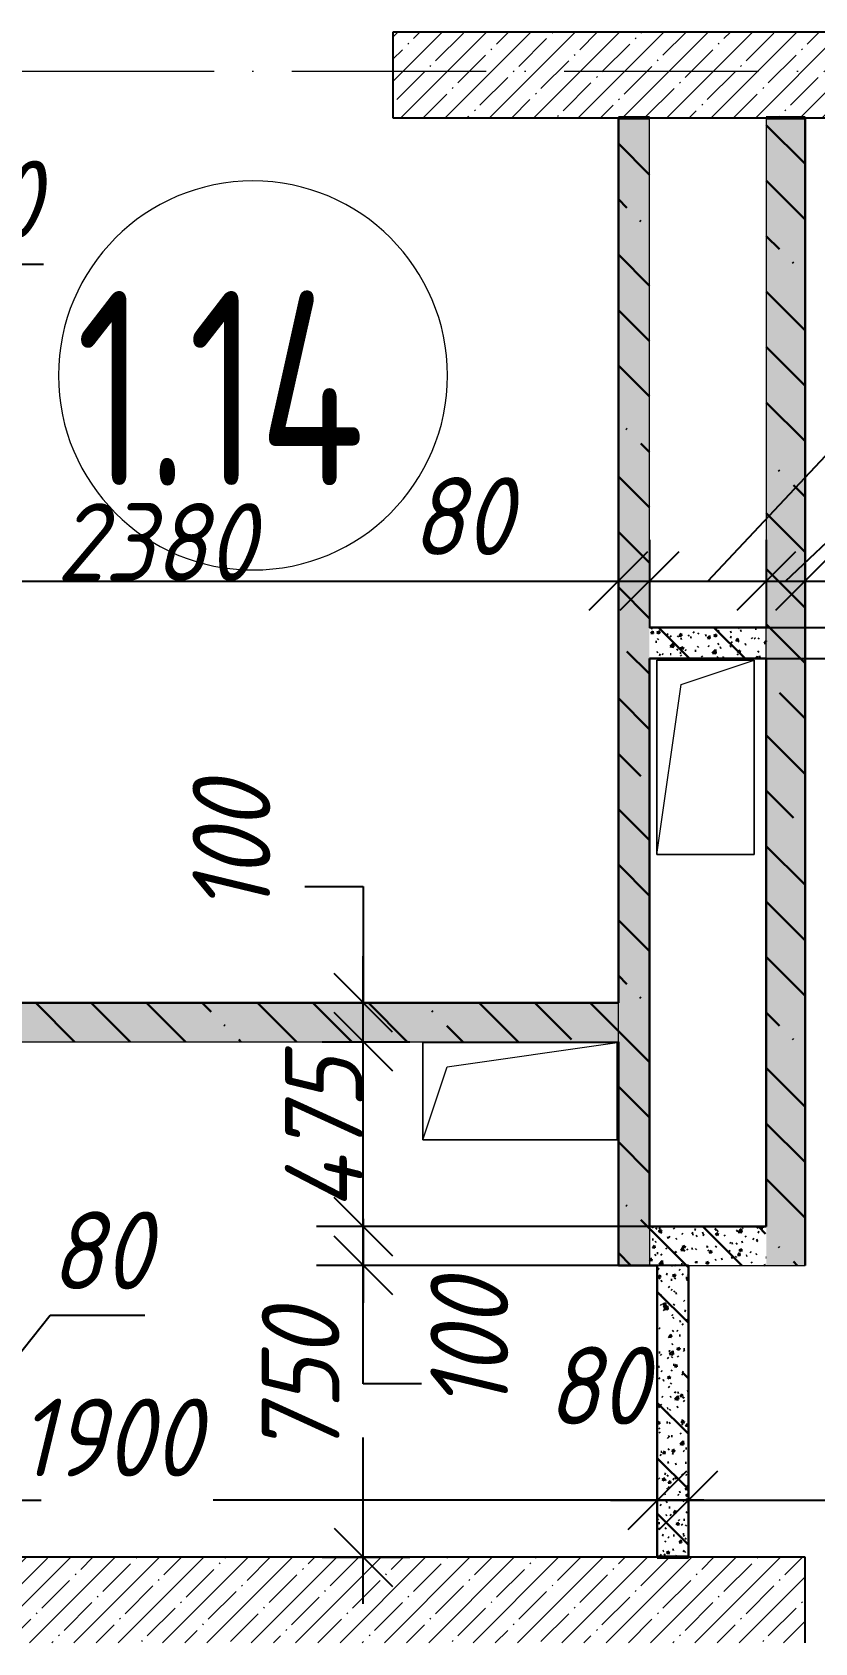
# Model space of a CAD drawing. Header units: millimetres. Extents: x 12986 to 523328, y -9759 to 30092.
# Drawn here: x 130430 to 132442, y 3760 to 7900 of the extents above; entities that cross this region are included whole.
import ezdxf

# ---------------------------------------------------------------- set-up
doc = ezdxf.new("R2010")
doc.units = ezdxf.units.MM
doc.linetypes.add('50_200_ШТРИХ_1Т_ш5_п1_п1_', pattern=[700, 500, -100, 0, -100])
for name, color, linetype, lineweight in [('0) ПГП', 1, 'Continuous', 30), ('4) ПГП красный расчет', 12, 'Continuous', 30), ('A-ANNO-DIMS', 7, 'Continuous', 9), ('A-AREA-IDEN', 7, 'Continuous', 9), ('A-DETL-1', 7, 'Continuous', 50), ('A-FLOR', 7, 'Continuous', 9), ('A-GENM', 7, 'Continuous', 9), ('A-WALL-1', 7, 'Continuous', 25), ('A-WALL-6', 18, 'Continuous', 13), ('A-WALL-PATT-1', 7, 'Continuous', 5), ('Оси-2', 7, '50_200_ШТРИХ_1Т_ш5_п1_п1_', 9)]:
    doc.layers.add(name, color=color, linetype=linetype, lineweight=lineweight)
doc.layers.add('A-WALL-9', color=7, linetype='Continuous', lineweight=5, true_color=0x0070df)
doc.styles.add('ISOCPEUR_I_3', font='isocpeui.ttf', dxfattribs={"width": 0.9, "height": 200})
doc.styles.add('СПДС', font='ГОСТ тип А.ttf', dxfattribs={"width": 0.9})
doc.dimstyles.new('ISO-2_0_0_9К_СРЕДНИЙ_1', dxfattribs={"dimscale": 304.8, "dimtxt": 199.196235, "dimasz": 0.492126, "dimexe": 0.393701, "dimexo": 0, "dimgap": 0, "dimtad": 1, "dimdec": 0, "dimzin": 0, "dimdsep": 46, "dimtxsty": 'ISOCPEUR_I_3', "dimblk1": 'OBLIQUE', "dimblk2": 'OBLIQUE', "dimsah": 1, "dimcen": 0.09, "dimdle": 0.393701, "dimazin": 0, "dimtfac": 1, "dimtdec": 4, "dimtix": 1, "dimtmove": 2, "dimatfit": 3, "dimfxl": 1, "dimtvp": 1, "dimtolj": 1, "dimtzin": 0, "dimarcsym": 2})
doc.dimstyles.new('ISO-2_0_0_9К_СРЕДНИЙ_6', dxfattribs={"dimscale": 304.8, "dimtxt": 199.196235, "dimasz": 0.492126, "dimexe": 0.393701, "dimexo": 0, "dimgap": 0, "dimtad": 1, "dimdec": 0, "dimzin": 0, "dimdsep": 46, "dimtxsty": 'ISOCPEUR_I_3', "dimblk1": 'OBLIQUE', "dimblk2": 'OBLIQUE', "dimsah": 1, "dimcen": 0.09, "dimdle": 0.393701, "dimazin": 0, "dimtfac": 1, "dimtdec": 4, "dimtix": 1, "dimtmove": 1, "dimatfit": 3, "dimfxl": 1, "dimtvp": 1, "dimtolj": 1, "dimtzin": 0, "dimarcsym": 2})
doc.dimstyles.new('ISO-2_0_0_9К_СРЕДНИЙ_7', dxfattribs={"dimscale": 304.8, "dimtxt": 199.196235, "dimasz": 0.492126, "dimexe": 0.393701, "dimexo": 0, "dimgap": 0, "dimtad": 1, "dimdec": 0, "dimzin": 0, "dimdsep": 46, "dimtxsty": 'ISOCPEUR_I_3', "dimblk1": 'OBLIQUE', "dimblk2": 'OBLIQUE', "dimsah": 1, "dimcen": 0.09, "dimdle": 0.393701, "dimazin": 0, "dimtfac": 1, "dimtdec": 4, "dimtix": 1, "dimtmove": 0, "dimatfit": 3, "dimfxl": 1, "dimtvp": 1, "dimtolj": 1, "dimtzin": 0, "dimarcsym": 2})
pattern_1 = [(45, (61996.89, 0), (-57.02463, 57.02463), []), (45, (62053.92, 0), (-57.02463, 57.02463), [100.806, -20.161, 3.353, -16.808])]
pattern_2 = [(50, (61996.893, 0), (72.873764, -6.37607), [7.62, -83.82]), (355, (61996.89, 0), (-14.09699, 76.422444), [6.096, -67.056]), (100.451, (62002.966, -0.53), (58.776964, 70.04687), [6.476, -71.236]), (46.184, (61996.89, 20.32), (108.43142, -16.81745), [11.43, -125.73]), (96.636, (62005.93, 18.92), (94.961, 98.97089), [9.714, -106.854]), (351.184, (61996.89, 20.32), (94.96227, 98.97018), [9.144, -100.584]), (21, (62007.053, 15.24), (60.64565, -40.90654), [7.62, -83.82]), (326, (62007.05, 15.24), (24.72083, 73.67493), [6.096, -67.056]), (71.451, (62012.11, 11.83), (85.36689, 32.76874), [6.476, -71.236]), (37.5, (61996.893, 0), (1.235525, 33.8224325), [3.353, -62.89, 3.353, -64.719, -67.31]), (37.5, (61996.893, 0), (1.235525, 33.8224325), [-134.315, 3.353, -63.957]), (7.5, (61996.893, 0), (26.728146, 40.07255), [3.353, -35.458, 3.353, -61.366, -25.654]), (7.5, (61996.893, 0), (26.728146, 40.07255), [-103.53, 3.353, -22.301]), (327.5, (61974.236, 0), (54.236318, -2.292117), [3.353, -22.047, 3.353, -75.895, -105.156]), (327.5, (61974.236, 0), (54.236318, -2.292117), [-104.648, 3.353, -101.803]), (317.5, (61964.076, 0), (59.25158, 10.17014), [3.353, -29.667, 3.353, -49.276, -74.676]), (317.5, (61964.076, 0), (59.25158, 10.17014), [-85.649, 3.353, -71.323])]
pattern_3 = [(135, (61996.9, 0), (-142.5612, -142.5612), []), (135, (62139.46, 0), (-142.5612, -142.5612), [252.016, -50.403, 3.353, -47.05])]

# ---------------------------------------------------------------- blocks, each defined once
blk = doc.blocks.new('AR_Отверстие прямоугольное _в плите_ - AR_Отверстие прямоугольное _в плите_-V50-АР1_Кладочный план 1 этажа')
at = {"layer": 'A-GENM'}
for p, q in [((125, 250), (-125, 250)), ((-125, 250), (-125, -250)), ((-62.5, 187.5), (125, 250)), ((125, -250), (125, 250)), ((-125, -250), (-62.5, 187.5)), ((-125, -250), (125, -250))]:
    blk.add_line(p, q, dxfattribs=at)
blk = doc.blocks.new('AR_Отверстие прямоугольное _в плите_ - AR_Отверстие прямоугольное _в плите_-V47-АР1_Кладочный план 1 этажа')
at = {"layer": 'A-GENM'}
for p, q in [((250, 125), (-250, 125)), ((-250, 125), (-250, -125)), ((-187.5, 62.5), (250, 125)), ((250, -125), (250, 125)), ((-250, -125), (-187.5, 62.5)), ((-250, -125), (250, -125))]:
    blk.add_line(p, q, dxfattribs=at)
blk = doc.blocks.new('_Oblique')
at = {"color": 0, "linetype": 'ByBlock', "lineweight": -2}
blk.add_line((-0.5, -0.5), (0.5, 0.5), dxfattribs=at)
blk = doc.blocks.new('DIMBLOCK786-АР1_Кладочный план 1 этажа')
at = {"layer": 'A-ANNO-DIMS', "color": 0, "lineweight": -2, "transparency": 16777216}
for p, q in [((129326.9, 6489.3), (130076.7, 7303.4)), ((130076.7, 7303.4), (130459.1, 7303.4)), ((129176.9, 6595.4), (129176.9, 6369.3)), ((129476.9, 6595.4), (129476.9, 6369.3)), ((129056.9, 6489.3), (129596.9, 6489.3))]:
    blk.add_line(p, q, dxfattribs=at)
at = {"layer": 'Defpoints', "color": 0, "transparency": 16777216}
for p in [(129176.9, 6595.4), (129476.9, 6595.4), (129476.9, 6489.3)]:
    blk.add_point(p, dxfattribs=at)
at = {"layer": 'A-ANNO-DIMS', "color": 0, "lineweight": -2, "transparency": 16777216, "xscale": 150, "yscale": 150, "zscale": 150, "rotation": 180}
blk.add_blockref('_Oblique', (129176.9, 6489.3), dxfattribs=at)
at = {"layer": 'A-ANNO-DIMS', "color": 0, "lineweight": -2, "transparency": 16777216, "xscale": 150, "yscale": 150, "zscale": 150}
blk.add_blockref('_Oblique', (129476.9, 6489.3), dxfattribs=at)
at = {"layer": 'A-ANNO-DIMS', "color": 0, "transparency": 16777216, "insert": (130076.7, 7570), "char_height": 200, "width": 455.087, "attachment_point": 1, "line_spacing_factor": 1.149209, "style": 'ISOCPEUR_I_3'}
blk.add_mtext('\\A1;300', dxfattribs=at)
blk = doc.blocks.new('DIMBLOCK788-АР1_Кладочный план 1 этажа')
at = {"layer": 'A-ANNO-DIMS', "color": 0, "lineweight": -2, "transparency": 16777216}
for p, q in [((129556.9, 6595.4), (129556.9, 6369.3)), ((131936.9, 6595.4), (131936.9, 6369.3)), ((129436.9, 6489.3), (132056.9, 6489.3))]:
    blk.add_line(p, q, dxfattribs=at)
at = {"layer": 'Defpoints', "color": 0, "transparency": 16777216}
for p in [(129556.9, 6595.4), (131936.9, 6595.4), (131936.9, 6489.3)]:
    blk.add_point(p, dxfattribs=at)
at = {"layer": 'A-ANNO-DIMS', "color": 0, "lineweight": -2, "transparency": 16777216, "xscale": 150, "yscale": 150, "zscale": 150, "rotation": 180}
blk.add_blockref('_Oblique', (129556.9, 6489.3), dxfattribs=at)
at = {"layer": 'A-ANNO-DIMS', "color": 0, "lineweight": -2, "transparency": 16777216, "xscale": 150, "yscale": 150, "zscale": 150}
blk.add_blockref('_Oblique', (131936.9, 6489.3), dxfattribs=at)
at = {"layer": 'A-ANNO-DIMS', "color": 0, "transparency": 16777216, "insert": (130746.9, 6589.3), "char_height": 200, "width": 606.782, "attachment_point": 5, "style": 'ISOCPEUR_I_3'}
blk.add_mtext('\\A1;2380', dxfattribs=at)
blk = doc.blocks.new('DIMBLOCK789-АР1_Кладочный план 1 этажа')
at = {"layer": 'A-ANNO-DIMS', "color": 0, "lineweight": -2, "transparency": 16777216}
for p, q in [((131936.9, 6595.4), (131936.9, 6369.3)), ((132016.9, 6595.4), (132016.9, 6369.3)), ((131433.7, 6489.3), (131936.9, 6489.3)), ((131816.9, 6489.3), (132136.9, 6489.3))]:
    blk.add_line(p, q, dxfattribs=at)
at = {"layer": 'Defpoints', "color": 0, "transparency": 16777216}
for p in [(131936.9, 6595.4), (132016.9, 6595.4), (132016.9, 6489.3)]:
    blk.add_point(p, dxfattribs=at)
at = {"layer": 'A-ANNO-DIMS', "color": 0, "lineweight": -2, "transparency": 16777216, "xscale": 150, "yscale": 150, "zscale": 150, "rotation": 180}
blk.add_blockref('_Oblique', (131936.9, 6489.3), dxfattribs=at)
at = {"layer": 'A-ANNO-DIMS', "color": 0, "lineweight": -2, "transparency": 16777216, "xscale": 150, "yscale": 150, "zscale": 150}
blk.add_blockref('_Oblique', (132016.9, 6489.3), dxfattribs=at)
at = {"layer": 'A-ANNO-DIMS', "color": 0, "transparency": 16777216, "insert": (131404, 6756), "char_height": 200, "width": 303.391, "attachment_point": 1, "line_spacing_factor": 1.149209, "style": 'ISOCPEUR_I_3'}
blk.add_mtext('\\A1;80', dxfattribs=at)
blk = doc.blocks.new('DIMBLOCK790-АР1_Кладочный план 1 этажа')
at = {"layer": 'A-ANNO-DIMS', "color": 0, "lineweight": -2, "transparency": 16777216}
for p, q in [((132166.9, 6489.3), (132930.8, 7303.4)), ((132930.8, 7303.4), (133313.1, 7303.4)), ((132016.9, 6595.4), (132016.9, 6369.3)), ((132316.9, 6595.4), (132316.9, 6369.3)), ((131896.9, 6489.3), (132436.9, 6489.3))]:
    blk.add_line(p, q, dxfattribs=at)
at = {"layer": 'Defpoints', "color": 0, "transparency": 16777216}
for p in [(132016.9, 6595.4), (132316.9, 6595.4), (132316.9, 6489.3)]:
    blk.add_point(p, dxfattribs=at)
at = {"layer": 'A-ANNO-DIMS', "color": 0, "lineweight": -2, "transparency": 16777216, "xscale": 150, "yscale": 150, "zscale": 150, "rotation": 180}
blk.add_blockref('_Oblique', (132016.9, 6489.3), dxfattribs=at)
at = {"layer": 'A-ANNO-DIMS', "color": 0, "lineweight": -2, "transparency": 16777216, "xscale": 150, "yscale": 150, "zscale": 150}
blk.add_blockref('_Oblique', (132316.9, 6489.3), dxfattribs=at)
at = {"layer": 'A-ANNO-DIMS', "color": 0, "transparency": 16777216, "insert": (132930.8, 7570), "char_height": 200, "width": 455.087, "attachment_point": 1, "line_spacing_factor": 1.149209, "style": 'ISOCPEUR_I_3'}
blk.add_mtext('\\A1;300', dxfattribs=at)
blk = doc.blocks.new('DIMBLOCK791-АР1_Кладочный план 1 этажа')
at = {"layer": 'A-ANNO-DIMS', "color": 0, "lineweight": -2, "transparency": 16777216}
for p, q in [((132366.9, 6489.3), (132817.7, 6915.1)), ((132817.7, 6915.1), (133129.5, 6915.1)), ((132316.9, 6595.4), (132316.9, 6369.3)), ((132416.9, 6595.4), (132416.9, 6369.3)), ((132196.9, 6489.3), (132536.9, 6489.3))]:
    blk.add_line(p, q, dxfattribs=at)
at = {"layer": 'Defpoints', "color": 0, "transparency": 16777216}
for p in [(132316.9, 6595.4), (132416.9, 6595.4), (132416.9, 6489.3)]:
    blk.add_point(p, dxfattribs=at)
at = {"layer": 'A-ANNO-DIMS', "color": 0, "lineweight": -2, "transparency": 16777216, "xscale": 150, "yscale": 150, "zscale": 150, "rotation": 180}
blk.add_blockref('_Oblique', (132316.9, 6489.3), dxfattribs=at)
at = {"layer": 'A-ANNO-DIMS', "color": 0, "lineweight": -2, "transparency": 16777216, "xscale": 150, "yscale": 150, "zscale": 150}
blk.add_blockref('_Oblique', (132416.9, 6489.3), dxfattribs=at)
at = {"layer": 'A-ANNO-DIMS', "color": 0, "transparency": 16777216, "insert": (132817.7, 7181.8), "char_height": 200, "width": 409.118, "attachment_point": 1, "line_spacing_factor": 1.149209, "style": 'ISOCPEUR_I_3'}
blk.add_mtext('\\A1;100', dxfattribs=at)
blk = doc.blocks.new('DIMBLOCK792-АР1_Кладочный план 1 этажа')
at = {"layer": 'A-ANNO-DIMS', "color": 0, "lineweight": -2, "transparency": 16777216}
for p, q in [((131281, 4850), (131281, 4633.5)), ((132116.9, 4730), (131161, 4730)), ((131281, 3860), (131281, 4287.7)), ((131175, 3980), (131401, 3980))]:
    blk.add_line(p, q, dxfattribs=at)
at = {"layer": 'Defpoints', "color": 0, "transparency": 16777216}
for p in [(131281, 4730), (132116.9, 4730), (131175, 3980)]:
    blk.add_point(p, dxfattribs=at)
at = {"layer": 'A-ANNO-DIMS', "color": 0, "lineweight": -2, "transparency": 16777216, "xscale": 150, "yscale": 150, "zscale": 150}
for p, rotation in [((131281, 4730), 90), ((131281, 3980), 270)]:
    blk.add_blockref('_Oblique', p, dxfattribs=dict(at, rotation=rotation))
at = {"layer": 'A-ANNO-DIMS', "color": 0, "transparency": 16777216, "insert": (131019.8, 4233.1), "char_height": 200, "width": 455.087, "attachment_point": 1, "rotation": 90, "line_spacing_factor": 1.149209, "style": 'ISOCPEUR_I_3'}
blk.add_mtext('\\A1;750', dxfattribs=at)
blk = doc.blocks.new('DIMBLOCK793-АР1_Кладочный план 1 этажа')
at = {"layer": 'A-ANNO-DIMS', "color": 0, "lineweight": -2, "transparency": 16777216}
for p, q in [((131281, 4610), (131281, 4950)), ((132016.9, 4830), (131161, 4830)), ((132116.9, 4730), (131161, 4730)), ((131281, 4425.4), (131281, 4730)), ((131431, 4425.4), (131281, 4425.4))]:
    blk.add_line(p, q, dxfattribs=at)
at = {"layer": 'Defpoints', "color": 0, "transparency": 16777216}
for p in [(131281, 4830), (132016.9, 4830), (132116.9, 4730)]:
    blk.add_point(p, dxfattribs=at)
at = {"layer": 'A-ANNO-DIMS', "color": 0, "lineweight": -2, "transparency": 16777216, "xscale": 150, "yscale": 150, "zscale": 150}
for p, rotation in [((131281, 4830), 90), ((131281, 4730), 270)]:
    blk.add_blockref('_Oblique', p, dxfattribs=dict(at, rotation=rotation))
at = {"layer": 'A-ANNO-DIMS', "color": 0, "transparency": 16777216, "insert": (131453.6, 4354.2), "char_height": 200, "width": 409.118, "attachment_point": 1, "rotation": 90, "line_spacing_factor": 1.149209, "style": 'ISOCPEUR_I_3'}
blk.add_mtext('\\A1;100', dxfattribs=at)
blk = doc.blocks.new('DIMBLOCK794-АР1_Кладочный план 1 этажа')
at = {"layer": 'A-ANNO-DIMS', "color": 0, "lineweight": -2, "transparency": 16777216}
for p, q in [((131281, 4710), (131281, 5425)), ((131175, 5305), (131401, 5305)), ((132016.9, 4830), (131161, 4830))]:
    blk.add_line(p, q, dxfattribs=at)
at = {"layer": 'Defpoints', "color": 0, "transparency": 16777216}
for p in [(131175, 5305), (131281, 5305), (132016.9, 4830)]:
    blk.add_point(p, dxfattribs=at)
at = {"layer": 'A-ANNO-DIMS', "color": 0, "lineweight": -2, "transparency": 16777216, "xscale": 150, "yscale": 150, "zscale": 150}
for p, rotation in [((131281, 5305), 90), ((131281, 4830), 270)]:
    blk.add_blockref('_Oblique', p, dxfattribs=dict(at, rotation=rotation))
at = {"layer": 'A-ANNO-DIMS', "color": 0, "transparency": 16777216, "insert": (131179.8, 5067.5), "char_height": 200, "width": 473.474, "attachment_point": 5, "rotation": 90, "style": 'ISOCPEUR_I_3'}
blk.add_mtext('\\A1;475', dxfattribs=at)
blk = doc.blocks.new('DIMBLOCK795-АР1_Кладочный план 1 этажа')
at = {"layer": 'A-ANNO-DIMS', "color": 0, "lineweight": -2, "transparency": 16777216}
for p, q in [((131131, 5704), (131281, 5704)), ((131281, 5704), (131281, 5405)), ((131281, 5185), (131281, 5525)), ((131175, 5405), (131401, 5405)), ((131175, 5305), (131401, 5305))]:
    blk.add_line(p, q, dxfattribs=at)
at = {"layer": 'Defpoints', "color": 0, "transparency": 16777216}
for p in [(131175, 5405), (131281, 5405), (131175, 5305)]:
    blk.add_point(p, dxfattribs=at)
at = {"layer": 'A-ANNO-DIMS', "color": 0, "lineweight": -2, "transparency": 16777216, "xscale": 150, "yscale": 150, "zscale": 150}
for p, rotation in [((131281, 5405), 90), ((131281, 5305), 270)]:
    blk.add_blockref('_Oblique', p, dxfattribs=dict(at, rotation=rotation))
at = {"layer": 'A-ANNO-DIMS', "color": 0, "transparency": 16777216, "insert": (130841.9, 5632.8), "char_height": 200, "width": 409.118, "attachment_point": 1, "rotation": 90, "line_spacing_factor": 1.149209, "style": 'ISOCPEUR_I_3'}
blk.add_mtext('\\A1;100', dxfattribs=at)
blk = doc.blocks.new('DIMBLOCK799-АР1_Кладочный план 1 этажа')
at = {"layer": 'A-ANNO-DIMS', "color": 0, "lineweight": -2, "transparency": 16777216}
for p, q in [((130096.9, 4126.5), (130475.6, 4601.9)), ((130475.6, 4601.9), (130719.4, 4601.9)), ((130056.9, 4232.5), (130056.9, 4006.5)), ((130136.9, 4232.5), (130136.9, 4006.5)), ((129936.9, 4126.5), (130256.9, 4126.5))]:
    blk.add_line(p, q, dxfattribs=at)
at = {"layer": 'Defpoints', "color": 0, "transparency": 16777216}
for p in [(130056.9, 4232.5), (130136.9, 4232.5), (130136.9, 4126.5)]:
    blk.add_point(p, dxfattribs=at)
at = {"layer": 'A-ANNO-DIMS', "color": 0, "lineweight": -2, "transparency": 16777216, "xscale": 150, "yscale": 150, "zscale": 150, "rotation": 180}
blk.add_blockref('_Oblique', (130056.9, 4126.5), dxfattribs=at)
at = {"layer": 'A-ANNO-DIMS', "color": 0, "lineweight": -2, "transparency": 16777216, "xscale": 150, "yscale": 150, "zscale": 150}
blk.add_blockref('_Oblique', (130136.9, 4126.5), dxfattribs=at)
at = {"layer": 'A-ANNO-DIMS', "color": 0, "transparency": 16777216, "insert": (130475.6, 4868.6), "char_height": 200, "width": 303.391, "attachment_point": 1, "line_spacing_factor": 1.149209, "style": 'ISOCPEUR_I_3'}
blk.add_mtext('\\A1;80', dxfattribs=at)
blk = doc.blocks.new('DIMBLOCK800-АР1_Кладочный план 1 этажа')
at = {"layer": 'A-ANNO-DIMS', "color": 0, "lineweight": -2, "transparency": 16777216}
for p, q in [((130136.9, 4232.5), (130136.9, 4006.5)), ((132036.9, 4232.5), (132036.9, 4006.5)), ((130016.9, 4126.5), (130453, 4126.5)), ((132156.9, 4126.5), (130895.2, 4126.5))]:
    blk.add_line(p, q, dxfattribs=at)
at = {"layer": 'Defpoints', "color": 0, "transparency": 16777216}
for p in [(130136.9, 4232.5), (132036.9, 4232.5), (132036.9, 4126.5)]:
    blk.add_point(p, dxfattribs=at)
at = {"layer": 'A-ANNO-DIMS', "color": 0, "lineweight": -2, "transparency": 16777216, "xscale": 150, "yscale": 150, "zscale": 150, "rotation": 180}
blk.add_blockref('_Oblique', (130136.9, 4126.5), dxfattribs=at)
at = {"layer": 'A-ANNO-DIMS', "color": 0, "lineweight": -2, "transparency": 16777216, "xscale": 150, "yscale": 150, "zscale": 150}
blk.add_blockref('_Oblique', (132036.9, 4126.5), dxfattribs=at)
at = {"layer": 'A-ANNO-DIMS', "color": 0, "transparency": 16777216, "insert": (130393.7, 4387.7), "char_height": 200, "width": 560.814, "attachment_point": 1, "line_spacing_factor": 1.149209, "style": 'ISOCPEUR_I_3'}
blk.add_mtext('\\A1;1900', dxfattribs=at)
blk = doc.blocks.new('DIMBLOCK801-АР1_Кладочный план 1 этажа')
at = {"layer": 'A-ANNO-DIMS', "color": 0, "lineweight": -2, "transparency": 16777216}
for p, q in [((132036.9, 4232.5), (132036.9, 4006.5)), ((132116.9, 4232.5), (132116.9, 4006.5)), ((131916.9, 4126.5), (132236.9, 4126.5))]:
    blk.add_line(p, q, dxfattribs=at)
at = {"layer": 'Defpoints', "color": 0, "transparency": 16777216}
for p in [(132036.9, 4232.5), (132116.9, 4232.5), (132116.9, 4126.5)]:
    blk.add_point(p, dxfattribs=at)
at = {"layer": 'A-ANNO-DIMS', "color": 0, "lineweight": -2, "transparency": 16777216, "xscale": 150, "yscale": 150, "zscale": 150, "rotation": 180}
blk.add_blockref('_Oblique', (132036.9, 4126.5), dxfattribs=at)
at = {"layer": 'A-ANNO-DIMS', "color": 0, "lineweight": -2, "transparency": 16777216, "xscale": 150, "yscale": 150, "zscale": 150}
blk.add_blockref('_Oblique', (132116.9, 4126.5), dxfattribs=at)
at = {"layer": 'A-ANNO-DIMS', "color": 0, "transparency": 16777216, "insert": (131752.9, 4521.1), "char_height": 200, "width": 303.391, "attachment_point": 1, "line_spacing_factor": 1.149209, "style": 'ISOCPEUR_I_3'}
blk.add_mtext('\\A1;80', dxfattribs=at)
blk = doc.blocks.new('DIMBLOCK802-АР1_Кладочный план 1 этажа')
at = {"layer": 'A-ANNO-DIMS', "color": 0, "lineweight": -2, "transparency": 16777216}
for p, q in [((132116.9, 4232.5), (132116.9, 4006.5)), ((133856.9, 4232.5), (133856.9, 4006.5)), ((131996.9, 4126.5), (133976.9, 4126.5))]:
    blk.add_line(p, q, dxfattribs=at)
at = {"layer": 'Defpoints', "color": 0, "transparency": 16777216}
for p in [(132116.9, 4232.5), (133856.9, 4232.5), (133856.9, 4126.5)]:
    blk.add_point(p, dxfattribs=at)
at = {"layer": 'A-ANNO-DIMS', "color": 0, "lineweight": -2, "transparency": 16777216, "xscale": 150, "yscale": 150, "zscale": 150, "rotation": 180}
blk.add_blockref('_Oblique', (132116.9, 4126.5), dxfattribs=at)
at = {"layer": 'A-ANNO-DIMS', "color": 0, "lineweight": -2, "transparency": 16777216, "xscale": 150, "yscale": 150, "zscale": 150}
blk.add_blockref('_Oblique', (133856.9, 4126.5), dxfattribs=at)
at = {"layer": 'A-ANNO-DIMS', "color": 0, "transparency": 16777216, "insert": (132986.9, 4227.7), "char_height": 200, "width": 579.201, "attachment_point": 5, "style": 'ISOCPEUR_I_3'}
blk.add_mtext('\\A1;1740', dxfattribs=at)
blk = doc.blocks.new('DIMBLOCK810-АР1_Кладочный план 1 этажа')
at = {"layer": 'A-ANNO-DIMS', "color": 0, "lineweight": -2, "transparency": 16777216}
for p, q in [((133433.9, 6170), (133433.9, 6490)), ((132316.9, 6370), (133553.9, 6370)), ((132316.9, 6290), (133553.9, 6290)), ((133433.9, 6140), (133433.9, 6290)), ((133283.9, 6140), (133433.9, 6140))]:
    blk.add_line(p, q, dxfattribs=at)
at = {"layer": 'Defpoints', "color": 0, "transparency": 16777216}
for p in [(132316.9, 6370), (133433.9, 6370), (132316.9, 6290)]:
    blk.add_point(p, dxfattribs=at)
at = {"layer": 'A-ANNO-DIMS', "color": 0, "lineweight": -2, "transparency": 16777216, "xscale": 150, "yscale": 150, "zscale": 150}
for p, rotation in [((133433.9, 6370), 90), ((133433.9, 6290), 270)]:
    blk.add_blockref('_Oblique', p, dxfattribs=dict(at, rotation=rotation))
at = {"layer": 'A-ANNO-DIMS', "color": 0, "transparency": 16777216, "insert": (133028.7, 6121.6), "char_height": 200, "width": 303.391, "attachment_point": 1, "rotation": 90, "line_spacing_factor": 1.149209, "style": 'ISOCPEUR_I_3'}
blk.add_mtext('\\A1;80', dxfattribs=at)
blk = doc.blocks.new('DIMBLOCK811-АР1_Кладочный план 1 этажа')
at = {"layer": 'A-ANNO-DIMS', "color": 0, "lineweight": -2, "transparency": 16777216}
for p, q in [((133433.9, 6250), (133433.9, 7800)), ((132687.5, 7680), (133553.9, 7680)), ((132316.9, 6370), (133553.9, 6370))]:
    blk.add_line(p, q, dxfattribs=at)
at = {"layer": 'Defpoints', "color": 0, "transparency": 16777216}
for p in [(132687.5, 7680), (133433.9, 7680), (132316.9, 6370)]:
    blk.add_point(p, dxfattribs=at)
at = {"layer": 'A-ANNO-DIMS', "color": 0, "lineweight": -2, "transparency": 16777216, "xscale": 150, "yscale": 150, "zscale": 150}
for p, rotation in [((133433.9, 7680), 90), ((133433.9, 6370), 270)]:
    blk.add_blockref('_Oblique', p, dxfattribs=dict(at, rotation=rotation))
at = {"layer": 'A-ANNO-DIMS', "color": 0, "transparency": 16777216, "insert": (133333.9, 7025), "char_height": 200, "width": 514.846, "attachment_point": 5, "rotation": 90, "style": 'ISOCPEUR_I_3'}
blk.add_mtext('\\A1;1310', dxfattribs=at)
blk = doc.blocks.new('Марка_Помещения - Номер-25198446-Объем проектирования 1 этажа')
at = {"layer": 'A-AREA-IDEN'}
for start, end in [(360, 180), (180, 360)]:
    blk.add_arc((0, 0), 2.5, start, end, dxfattribs=at)

msp = doc.modelspace()

# ---------------------------------------------------------------- hatches: boundary and pattern name
at = {"layer": '0) ПГП'}
h = msp.add_hatch(dxfattribs=at)
h.set_pattern_fill('FP_16', color=256, style=0, pattern_type=2)
h.set_pattern_definition(pattern_2)
h.paths.add_polyline_path([(132016.89328, 4730), (132016.89328, 7680), (131936.89328, 7680), (131936.89328, 4730)], flags=0)
h = msp.add_hatch(dxfattribs=at)
h.set_pattern_fill('FP_17', color=256, style=0, pattern_type=2)
h.set_pattern_definition(pattern_3)
h.paths.add_polyline_path([(132016.89328, 4730), (132016.89328, 7680), (131936.89328, 7680), (131936.89328, 4730)], flags=0)
h = msp.add_hatch(dxfattribs=at)
h.set_pattern_fill('FP_16', color=256, style=0, pattern_type=2)
h.set_pattern_definition(pattern_2)
h.paths.add_polyline_path([(132316.89328, 4730), (132416.89328, 4730), (132416.89328, 7680), (132316.89328, 7680), (132316.89328, 4830)], flags=0)
h = msp.add_hatch(dxfattribs=at)
h.set_pattern_fill('FP_17', color=256, style=0, pattern_type=2)
h.set_pattern_definition(pattern_3)
h.paths.add_polyline_path([(132316.89328, 4730), (132416.89328, 4730), (132416.89328, 7680), (132316.89328, 7680), (132316.89328, 4830)], flags=0)
h = msp.add_hatch(dxfattribs=at)
h.set_pattern_fill('FP_16', color=256, style=0, pattern_type=2)
h.set_pattern_definition(pattern_2)
h.paths.add_polyline_path([(132316.89328, 6290), (132316.89328, 6370), (132016.89328, 6370), (132016.89328, 6290)], flags=0)
h = msp.add_hatch(dxfattribs=at)
h.set_pattern_fill('FP_17', color=256, style=0, pattern_type=2)
h.set_pattern_definition(pattern_3)
h.paths.add_polyline_path([(132316.89328, 6290), (132316.89328, 6370), (132016.89328, 6370), (132016.89328, 6290)], flags=0)
h = msp.add_hatch(dxfattribs=at)
h.set_pattern_fill('FP_16', color=256, style=0, pattern_type=2)
h.set_pattern_definition(pattern_2)
h.paths.add_polyline_path([(130136.89328, 5305), (131936.89328, 5305), (131936.89328, 5405), (129556.89326, 5405), (129556.89326, 5305), (130056.89328, 5305)], flags=0)
h = msp.add_hatch(dxfattribs=at)
h.set_pattern_fill('FP_17', color=256, style=0, pattern_type=2)
h.set_pattern_definition(pattern_3)
h.paths.add_polyline_path([(130136.89328, 5305), (131936.89328, 5305), (131936.89328, 5405), (129556.89326, 5405), (129556.89326, 5305), (130056.89328, 5305)], flags=0)
h = msp.add_hatch(dxfattribs=at)
h.set_pattern_fill('FP_16', color=256, style=0, pattern_type=2)
h.set_pattern_definition(pattern_2)
h.paths.add_polyline_path([(132036.89327, 4730), (132316.89328, 4730), (132316.89328, 4830), (132016.89328, 4830), (132016.89328, 4730)], flags=0)
h = msp.add_hatch(dxfattribs=at)
h.set_pattern_fill('FP_17', color=256, style=0, pattern_type=2)
h.set_pattern_definition(pattern_3)
h.paths.add_polyline_path([(132036.89327, 4730), (132316.89328, 4730), (132316.89328, 4830), (132016.89328, 4830), (132016.89328, 4730)], flags=0)
h = msp.add_hatch(dxfattribs=at)
h.set_pattern_fill('FP_16', color=256, style=0, pattern_type=2)
h.set_pattern_definition(pattern_2)
h.paths.add_polyline_path([(132036.89327, 3980), (132116.89327, 3980), (132116.89327, 4730), (132036.89327, 4730), (132036.89327, 4432.17218)], flags=0)
h = msp.add_hatch(dxfattribs=at)
h.set_pattern_fill('FP_17', color=256, style=0, pattern_type=2)
h.set_pattern_definition(pattern_3)
h.paths.add_polyline_path([(132036.89327, 3980), (132116.89327, 3980), (132116.89327, 4730), (132036.89327, 4730), (132036.89327, 4432.17218)], flags=0)
at = {"layer": 'A-WALL-PATT-1'}
h = msp.add_hatch(dxfattribs=at)
h.set_pattern_fill('FP_1', color=256, style=0, pattern_type=2)
h.set_pattern_definition(pattern_1)
h.paths.add_polyline_path([(133856.89328, 7680), (133856.89328, 7900), (133656.89328, 7900), (133656.89328, 7680)], flags=0)
h.paths.add_polyline_path([(132316.89328, 7680), (132706.89328, 7680), (132706.89328, 7900), (131356.89328, 7900), (131356.89328, 7680), (132016.89328, 7680)], flags=0)
h.paths.add_polyline_path([(129176.89325, 7680), (130256.89328, 7680), (130256.89328, 7900), (128856.89327, 7900), (128856.89327, 7680), (129076.89325, 7680)], flags=0)
h = msp.add_hatch(dxfattribs=at)
h.set_pattern_fill('FP_1', color=256, style=0, pattern_type=2)
h.set_pattern_definition(pattern_1)
h.paths.add_polyline_path([(132416.89328, 3760), (132416.89328, 3980), (129076.89325, 3980), (129076.89325, 3760), (131136.89328, 3760)], flags=0)

# ---------------------------------------------------------------- linework, layer by layer
at = {"layer": '0) ПГП'}
for p, q in [((132016.89328, 4830), (132016.89328, 6290)), ((132016.89328, 6290), (132316.89328, 6290)), ((132316.89328, 6290), (132316.89328, 4830)), ((131936.89328, 4730), (132036.89327, 4730)), ((132036.89327, 4730), (132036.89327, 3980))]:
    msp.add_line(p, q, dxfattribs=at)
at = {"layer": '4) ПГП красный расчет'}
for p, q in [((131936.89328, 7680), (131936.89328, 5405)), ((132416.89328, 4730), (132416.89328, 7680)), ((132316.89328, 6370), (132016.89328, 6370)), ((131936.89328, 5405), (129556.89326, 5405)), ((131936.89328, 5305), (131936.89328, 4730)), ((132316.89328, 4830), (132016.89328, 4830)), ((132116.89327, 3980), (132116.89327, 4730))]:
    msp.add_line(p, q, dxfattribs=at)
at = {"layer": 'A-DETL-1'}
for p, q in [((132016.89328, 7680), (131936.89328, 7680)), ((132416.89328, 7680), (132316.89328, 7680)), ((132036.89327, 3980), (132116.89327, 3980))]:
    msp.add_line(p, q, dxfattribs=at)
at = {"layer": 'A-FLOR'}
for p, q in [((132035.89328, 6286), (132285.89328, 6286)), ((132035.89328, 5786), (132035.89328, 6286)), ((132285.89328, 6286), (132285.89328, 5786)), ((132285.89328, 5786), (132035.89328, 5786)), ((131433.89328, 5303), (131933.89328, 5303)), ((131433.89328, 5053), (131433.89328, 5303)), ((131933.89328, 5303), (131933.89328, 5053)), ((131933.89328, 5053), (131433.89328, 5053))]:
    msp.add_line(p, q, dxfattribs=at)
at = {"layer": 'A-WALL-1'}
for p, q in [((132706.89328, 7900), (131356.89328, 7900)), ((131356.89328, 7900), (131356.89328, 7680)), ((131356.89328, 7680), (131936.89328, 7680)), ((132016.89328, 7680), (132316.89328, 7680)), ((132416.89328, 7680), (132706.89328, 7680)), ((132036.89327, 3980), (130136.89328, 3980)), ((132416.89328, 3980), (132116.89327, 3980)), ((132416.89328, 3760), (132416.89328, 3980))]:
    msp.add_line(p, q, dxfattribs=at)
at = {"layer": 'A-WALL-6'}
for p, q in [((132016.89328, 6370), (132016.89328, 7680)), ((132316.89328, 7680), (132316.89328, 6370)), ((130136.89328, 5305), (131936.89328, 5305)), ((132116.89327, 4730), (132416.89328, 4730))]:
    msp.add_line(p, q, dxfattribs=at)
at = {"layer": 'A-WALL-9'}
for p, q in [((132316.89328, 6290), (132316.89328, 6370)), ((131936.89328, 5305), (131936.89328, 5405)), ((132016.89328, 4830), (132016.89328, 4730)), ((132116.89327, 4730), (132036.89327, 4730))]:
    msp.add_line(p, q, dxfattribs=at)
at = {"layer": 'Оси-2'}
msp.add_line((57586.89328, 7800), (187948.52131, 7800), dxfattribs=at)

# ---------------------------------------------------------------- block references
at = {"layer": 'A-AREA-IDEN', "xscale": 199.9999999999999, "yscale": 199.9999999999999, "zscale": 199.9999999999999}
msp.add_blockref('Марка_Помещения - Номер-25198446-Объем проектирования 1 этажа', (130997.45607, 7017.63349), dxfattribs=at)
at = {"layer": 'A-GENM'}
for name, p in [('AR_Отверстие прямоугольное _в плите_ - AR_Отверстие прямоугольное _в плите_-V50-АР1_Кладочный план 1 этажа', (132160.89328, 6036)), ('AR_Отверстие прямоугольное _в плите_ - AR_Отверстие прямоугольное _в плите_-V47-АР1_Кладочный план 1 этажа', (131683.89328, 5178))]:
    msp.add_blockref(name, p, dxfattribs=at)

# ---------------------------------------------------------------- texts
at = {"layer": 'A-AREA-IDEN', "insert": (130542.48977, 7234.7521), "char_height": 500, "width": 1139.999625, "attachment_point": 1, "style": 'СПДС'}
msp.add_mtext('1.14', dxfattribs=at)

# ---------------------------------------------------------------- dimensions: what is measured, and where the dimension line sits
at = {"layer": 'A-ANNO-DIMS'}
for base, p1, p2, override, picture, middle in [((133433.93096, 7680), (132316.89328, 6370), (132687.4524, 7680), {"dimpost": '<>', "dimfxl": 1361.401503}, 'DIMBLOCK811-АР1_Кладочный план 1 этажа', (133333.93096, 7025)), ((131281.04961, 5305), (132016.89328, 4830), (131174.9836, 5305), {"dimpost": '<>', "dimfxl": 966.662776}, 'DIMBLOCK794-АР1_Кладочный план 1 этажа', (131179.76174, 5067.5))]:
    dim = msp.add_linear_dim(base=base, p1=p1, p2=p2, angle=90, dimstyle='ISO-2_0_0_9К_СРЕДНИЙ_7', override=override, dxfattribs=at)
    dim.commit()
    dim.dimension.update_dxf_attribs({"geometry": picture, "text_midpoint": middle})
for base, p1, p2, dimstyle, override, picture, middle in [((129476.89326, 6489.32719), (129176.89325, 6595.39321), (129476.89326, 6595.39321), 'ISO-2_0_0_9К_СРЕДНИЙ_6', {"dimpost": '<>', "dimfxl": 300.000018}, 'DIMBLOCK786-АР1_Кладочный план 1 этажа', (130076.7476, 7303.36282)), ((132316.89328, 6489.32719), (132016.89328, 6595.39321), (132316.89328, 6595.39321), 'ISO-2_0_0_9К_СРЕДНИЙ_6', {"dimpost": '<>', "dimfxl": 300}, 'DIMBLOCK790-АР1_Кладочный план 1 этажа', (132930.77514, 7303.36282)), ((132416.89328, 6489.32719), (132316.89328, 6595.39321), (132416.89328, 6595.39321), 'ISO-2_0_0_9К_СРЕДНИЙ_6', {"dimpost": '<>', "dimfxl": 100}, 'DIMBLOCK791-АР1_Кладочный план 1 этажа', (132817.74322, 6915.12733)), ((132016.89328, 6489.32719), (131936.89328, 6595.39321), (132016.89328, 6595.39321), 'ISO-2_0_0_9К_СРЕДНИЙ_6', {"dimpost": '<>', "dimfxl": 80}, 'DIMBLOCK789-АР1_Кладочный план 1 этажа', (131555.64591, 6296.72856)), ((130136.89328, 4126.45679), (130056.89328, 4232.52281), (130136.89328, 4232.52281), 'ISO-2_0_0_9К_СРЕДНИЙ_6', {"dimpost": '<>', "dimfxl": 80}, 'DIMBLOCK799-АР1_Кладочный план 1 этажа', (130475.55066, 4601.93314)), ((132116.89327, 4126.45679), (132036.89327, 4232.52281), (132116.89327, 4232.52281), 'ISO-2_0_0_9К_СРЕДНИЙ_6', {"dimpost": '<>', "dimfxl": 80}, 'DIMBLOCK801-АР1_Кладочный план 1 этажа', (131904.62718, 4254.4146)), ((132036.89327, 4126.45679), (130136.89328, 4232.52281), (132036.89327, 4232.52281), 'ISO-2_0_0_9К_СРЕДНИЙ_1', {"dimpost": '<>', "dimfxl": 1899.999982}, 'DIMBLOCK800-АР1_Кладочный план 1 этажа', (130674.08563, 4254.4146))]:
    dim = msp.add_linear_dim(base=base, p1=p1, p2=p2, dimstyle=dimstyle, override=override, dxfattribs=at)
    dim.commit()
    dim.dimension.update_dxf_attribs({"geometry": picture, "text_midpoint": middle, "dimtype": 160})
for base, p1, p2, override, picture, middle in [((131936.89328, 6489.32719), (129556.89326, 6595.39321), (131936.89328, 6595.39321), {"dimpost": '<>', "dimfxl": 2380.000021}, 'DIMBLOCK788-АР1_Кладочный план 1 этажа', (130746.89327, 6589.32719)), ((133856.89328, 4126.45679), (132116.89327, 4232.52281), (133856.89328, 4232.52281), {"dimpost": '<>', "dimfxl": 1740.000011}, 'DIMBLOCK802-АР1_Кладочный план 1 этажа', (132986.89327, 4227.74467))]:
    dim = msp.add_linear_dim(base=base, p1=p1, p2=p2, dimstyle='ISO-2_0_0_9К_СРЕДНИЙ_7', override=override, dxfattribs=at)
    dim.commit()
    dim.dimension.update_dxf_attribs({"geometry": picture, "text_midpoint": middle})
for base, p1, p2, dimstyle, override, picture, middle in [((133433.93096, 6370), (132316.89328, 6290), (132316.89328, 6370), 'ISO-2_0_0_9К_СРЕДНИЙ_6', {"dimpost": '<>', "dimfxl": 80}, 'DIMBLOCK810-АР1_Кладочный план 1 этажа', (133305.97314, 6141.3339)), ((131281.04961, 5405), (131174.9836, 5305), (131174.9836, 5405), 'ISO-2_0_0_9К_СРЕДНИЙ_6', {"dimpost": '<>', "dimfxl": 100}, 'DIMBLOCK795-АР1_Кладочный план 1 этажа', (131153.0918, 5704.03445)), ((131281.04961, 4830), (132116.89327, 4730), (132016.89328, 4830), 'ISO-2_0_0_9К_СРЕДНИЙ_6', {"dimpost": '<>', "dimfxl": 141.421344}, 'DIMBLOCK793-АР1_Кладочный план 1 этажа', (131525.33276, 4425.3825)), ((131281.04961, 4730), (131174.9836, 3980), (132116.89327, 4730), 'ISO-2_0_0_9К_СРЕДНИЙ_1', {"dimpost": '<>', "dimfxl": 1204.032319}, 'DIMBLOCK792-АР1_Кладочный план 1 этажа', (131153.0918, 4460.63401))]:
    dim = msp.add_linear_dim(base=base, p1=p1, p2=p2, angle=90, dimstyle=dimstyle, override=override, dxfattribs=at)
    dim.commit()
    dim.dimension.update_dxf_attribs({"geometry": picture, "text_midpoint": middle, "dimtype": 160, "text_rotation": 90})

doc.saveas('drawing.dxf')
